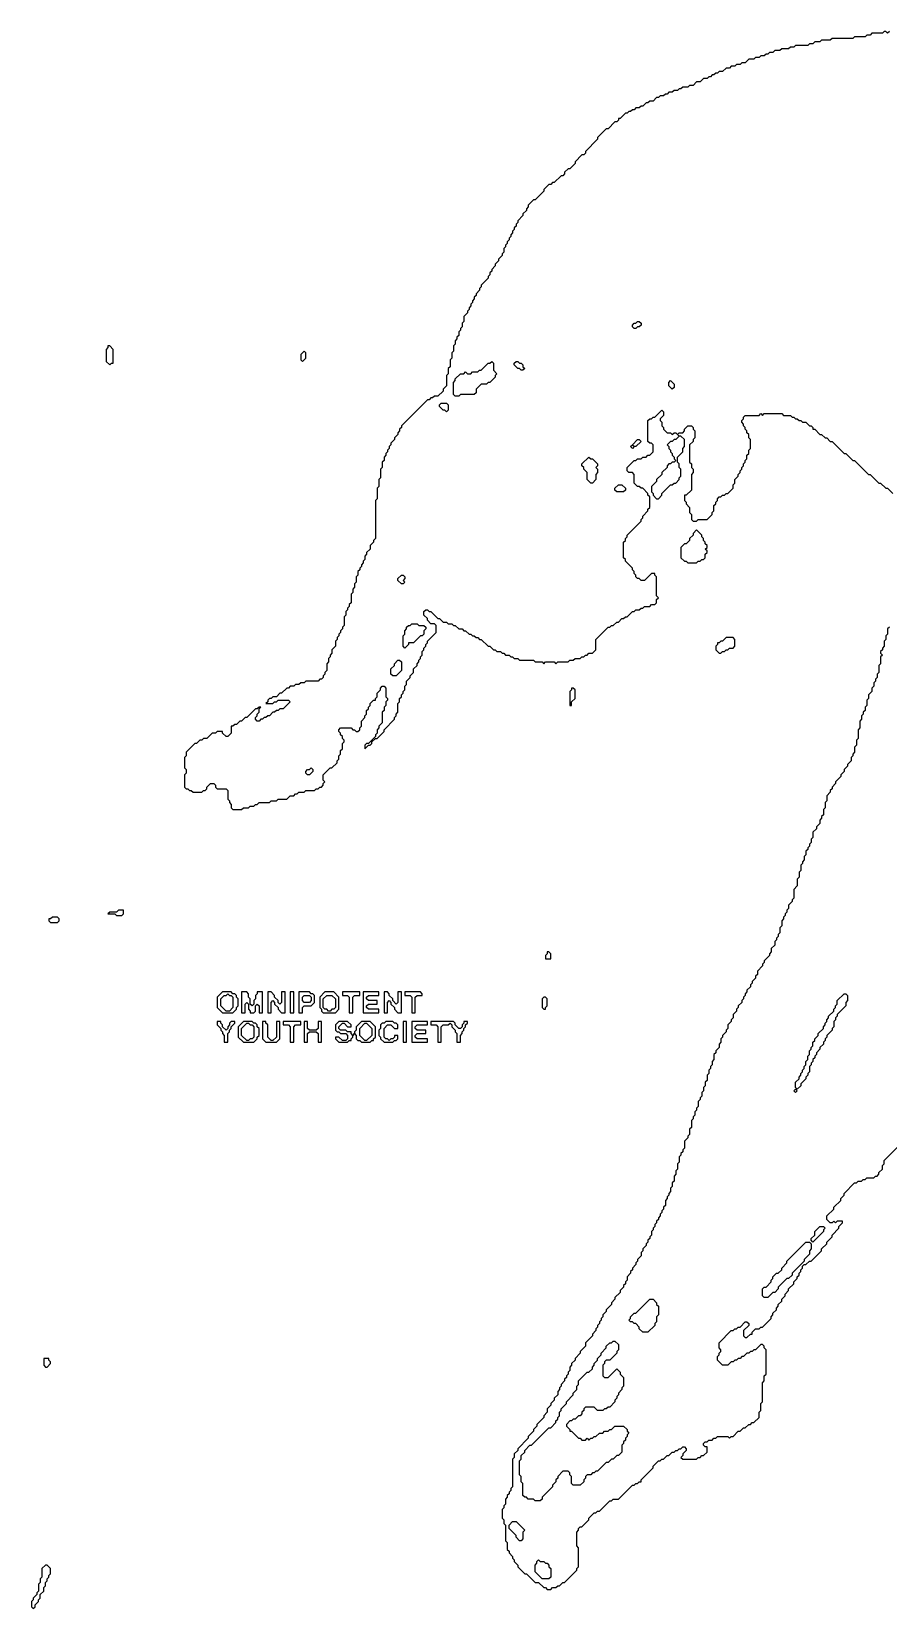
# Model space of a CAD drawing. Header units: millimetres. Extents: x 6 to 500, y 6 to 500.
# Drawn here: x 6 to 252.8, y 7.5 to 461.5 of the extents above; entities that cross this region are included whole.
import ezdxf

# ---------------------------------------------------------------- set-up
doc = ezdxf.new("R2010")
doc.units = ezdxf.units.MM

msp = doc.modelspace()

# ---------------------------------------------------------------- linework, layer by layer
for points in [[(253, 461.5), (252.5, 461), (252, 461.5), (251.5, 461.5), (251, 461), (248, 461), (247.5, 460.5), (246.5, 460.5), (246, 460), (243, 460), (242.5, 459.5), (236.5, 459.5), (236, 459), (233.5, 459), (233, 458.5), (231.5, 458.5), (231, 458), (230, 458), (229.5, 457.5), (226, 457.5), (225.5, 457), (224.5, 457), (224, 456.5), (222, 456.5), (221.5, 456), (220, 456), (219.5, 455.5), (218.5, 455.5), (218, 455), (217.5, 455), (217, 454.5), (216, 454.5), (215.5, 454), (214.5, 454), (214, 453.5), (212.5, 453.5), (211.5, 452.5), (210.5, 452.5), (210, 452), (209, 452), (208.5, 451.5), (207.5, 451.5), (207, 451), (206, 451), (205, 450), (204, 450), (203.5, 449.5), (203, 449.5), (202.5, 449), (202, 449), (201.5, 448.5), (201, 448.5), (200.5, 448), (199.5, 448), (198.5, 447), (197.5, 447), (196.5, 446), (195.5, 446), (195, 445.5), (193.5, 445.5), (193, 445), (192.5, 445), (192, 444.5), (191, 444.5), (190.5, 444), (189.5, 444), (189, 443.5), (188.5, 443.5), (188, 443), (187, 443), (186.5, 442.5), (186, 442.5), (185, 441.5), (184, 441.5), (183.5, 441), (183, 441), (182, 440), (181.5, 440), (181, 439.5), (180, 439.5), (179.5, 439), (179, 439), (178.5, 438.5), (178, 438.5), (177.5, 438), (177, 438), (175.5, 436.5), (175, 436.5), (175, 436), (174.5, 435.5), (174, 435.5), (172, 433.5), (171.5, 433.5), (169, 431), (169, 430.5), (165.5, 427), (165.5, 426.5), (165, 426), (164.5, 426), (162.5, 424), (162.5, 423.5), (161, 422), (160.5, 422), (159.5, 421), (159.5, 420.5), (159, 420), (158.5, 420), (156.5, 418), (156, 418), (155.5, 417.5), (155, 417.5), (153.5, 416), (153.5, 415.5), (151, 413), (150.5, 413), (149, 411.5), (149, 411), (148.5, 410.5), (148.5, 410), (147.5, 409), (147.5, 408.5), (146, 407), (146, 406.5), (145.5, 406), (145.5, 405.5), (145, 405), (145, 404.5), (144.5, 404), (144.5, 403.5), (144, 403), (144, 402.5), (143.5, 402), (143.5, 401.5), (143, 401), (143, 400.5), (142.5, 400), (142.5, 399.5), (142, 399), (142, 398), (141.5, 397.5), (141.5, 397), (140.5, 396), (140.5, 395.5), (139.5, 394.5), (139.5, 394), (138.5, 393), (138.5, 392.5), (138, 392), (138, 391.5), (137.5, 391), (137.5, 390.5), (135.5, 388.5), (135.5, 388), (135, 387.5), (135, 387), (134, 386), (134, 385.5), (133.5, 385), (133.5, 384.5), (133, 384), (133, 383.5), (132.5, 383), (132.5, 382.5), (132, 382), (132, 381.5), (131.5, 381), (131.5, 380.5), (130.5, 379.5), (130.5, 378), (130, 377.5), (130, 376.5), (129.5, 376), (129.5, 375.5), (129, 375), (129, 374), (128.5, 373.5), (128.5, 373), (128, 372.5), (128, 371.5), (127.5, 371), (127.5, 369.5), (127, 369), (127, 367.5), (126.5, 367), (126.5, 365), (126, 364.5), (126, 363), (125.5, 362.5), (125.5, 359.5), (124.5, 358.5), (124.5, 358), (123, 356.5), (122, 356.5), (121.5, 356), (121, 356), (120.5, 355.5), (120, 355.5), (112.5, 348), (112.5, 347.5), (112, 347), (112, 346.5), (111.5, 346), (111.5, 345.5), (110.5, 344.5), (110.5, 344), (109.5, 343), (109.5, 342.5), (109, 342), (109, 341.5), (108.5, 341), (108.5, 340.5), (108, 340), (108, 339.5), (107.5, 339), (107.5, 338), (107, 337.5), (107, 336), (106.5, 335.5), (106.5, 333), (106, 332.5), (106, 330.5), (105.5, 330), (105.5, 327), (105, 326.5), (105, 315.5), (104.5, 315), (104.5, 314.5), (103.5, 313.5), (103.5, 312.5), (102.5, 311.5), (102.5, 311), (102, 310.5), (102, 309.5), (101.5, 309), (101.5, 308.5), (101, 308), (101, 307.5), (100.5, 307), (100.5, 306.5), (100, 306), (100, 305), (99.5, 304.5), (99.5, 303), (99, 302.5), (99, 301.5), (98.5, 301), (98.5, 300), (98, 299.5), (98, 297), (97.5, 296.5), (97.5, 296), (97, 295.5), (97, 295), (96.5, 294.5), (96.5, 293.5), (96, 293), (96, 290.5), (95.5, 290), (95.5, 289.5), (95, 289), (95, 288.5), (94.5, 288), (94.5, 287.5), (94, 287), (94, 286.5), (93.5, 286), (93.5, 284.5), (92.5, 283.5), (92.5, 282.5), (92, 282), (92, 281.5), (91.5, 281), (91.5, 280), (91, 279.5), (91, 277.5), (90.5, 277), (90.5, 276.5), (90, 276), (90, 275.5), (89.5, 275), (89, 275), (88.5, 274.5), (85, 274.5), (84.5, 274), (83.5, 274), (83, 273.5), (82, 273.5), (81.5, 273), (80.5, 273), (80, 272.5), (79.5, 272.5), (78, 271), (77.5, 271), (76.5, 270), (75.5, 270), (75, 269.5), (74.5, 269.5), (74, 269), (74, 268.5), (73.5, 268), (75.5, 268), (76, 268.5), (76.5, 268.5), (77, 269), (80, 269), (80.5, 268.5), (78.5, 266.5), (77.5, 266.5), (77, 266), (76.5, 266), (76, 265.5), (75.5, 265.5), (74.5, 264.5), (74, 264.5), (73.5, 264), (73, 264), (72.5, 263.5), (72, 263.5), (71.5, 263), (71, 263), (70.5, 263.5), (70.5, 264), (71, 264.5), (71, 265), (71.5, 265.5), (71.5, 266.5), (72, 267), (71.5, 267), (71, 266.5), (70.5, 266.5), (68, 264), (67.5, 264), (66.5, 263), (66, 263), (65, 262), (64.5, 262), (64, 261.5), (63.5, 261.5), (63.5, 259.5), (62.5, 258.5), (62, 258.5), (61, 259.5), (61, 260), (59.5, 260), (59, 259.5), (58, 259.5), (56.5, 258), (55.5, 258), (55, 257.5), (54.5, 257.5), (53.5, 256.5), (53, 256.5), (50.5, 254), (50.5, 253), (50, 252.5), (50, 249.5), (50.5, 249), (50.5, 248), (50, 247.5), (50, 244), (50.5, 243.5), (51, 243.5), (51.5, 243), (52, 243), (52.5, 242.5), (55, 242.5), (55.5, 243), (56, 243), (56.5, 243.5), (56.5, 244), (57.5, 245), (58.5, 245), (59, 244.5), (59, 244), (59.5, 243.5), (62, 243.5), (62.5, 243), (62.5, 240.5), (63, 240), (63, 239.5), (63.5, 239), (63.5, 238), (64, 237.5), (66.5, 237.5), (67, 238), (68.5, 238), (69, 238.5), (70, 238.5), (70.5, 239), (71, 239), (71.5, 239.5), (74.5, 239.5), (75, 240), (76.5, 240), (77, 240.5), (79.5, 240.5), (80.5, 241.5), (81.5, 241.5), (82, 242), (82.5, 242), (83, 242.5), (84.5, 242.5), (85, 243), (87.5, 243), (88, 243.5), (88.5, 243.5), (89, 244), (89.5, 244), (90, 244.5), (90, 245), (90.5, 245.5), (90, 246), (90, 247.5), (92, 249.5), (92.5, 249.5), (94, 251), (94, 251.5), (94.5, 252), (94.5, 253), (95, 253.5), (95, 254.5), (95.5, 255), (95.5, 256.5), (96, 257), (96, 257.5), (95.5, 258), (95.5, 258.5), (95, 259), (95, 259.5), (94.5, 260), (94.5, 260.5), (95, 261), (98, 261), (98.5, 260.5), (99, 260.5), (99.5, 260), (100, 260), (100.5, 260.5), (100.5, 261), (101, 261.5), (101, 263), (102, 264), (102, 264.5), (102.5, 265), (102.5, 266), (103, 266.5), (103, 267), (103.5, 267.5), (103.5, 268), (104.5, 269), (105, 269), (105, 269.5), (105.5, 270), (105.5, 271), (106.5, 272), (106.5, 272.5), (107, 273), (107.5, 273), (108, 272.5), (108, 270), (108.5, 269.5), (108.5, 269), (108, 268.5), (108, 267.5), (107.5, 267), (107.5, 266), (107, 265.5), (107, 262.5), (106, 261.5), (106, 261), (105.5, 260.5), (105.5, 259.5), (105, 259), (105, 258.5), (103, 256.5), (102.5, 256.5), (102, 256), (102, 255), (103, 256), (103.5, 256), (104, 256.5), (104, 257), (105, 258), (105.5, 258), (107.5, 260), (107.5, 260.5), (110.5, 263.5), (110.5, 264), (111, 264.5), (111, 265), (111.5, 265.5), (111.5, 268), (112, 268.5), (112, 269.5), (112.5, 270), (112.5, 270.5), (113, 271), (113, 271.5), (113.5, 272), (113.5, 273), (114, 273.5), (114, 274.5), (115, 275.5), (115, 276), (116, 277), (116, 278), (117, 279), (117, 279.5), (117.5, 280), (117.5, 280.5), (118, 281), (118, 281.5), (118.5, 282), (118.5, 283), (119, 283.5), (119, 284), (119.5, 284.5), (119.5, 285), (120, 285.5), (120, 286), (122.5, 288.5), (122.5, 290.5), (122, 291), (121, 291), (120, 292), (120, 292.5), (119, 293.5), (119, 294.5), (119.5, 295), (120, 295), (120.5, 294.5), (121, 294.5), (123, 292.5), (123.5, 292.5), (124.5, 291.5), (125.5, 291.5), (126, 291), (127, 291), (127.5, 290.5), (128, 290.5), (129, 289.5), (130, 289.5), (130.5, 289), (131, 289), (132, 288), (132.5, 288), (133, 287.5), (133.5, 287.5), (134, 287), (134.5, 287), (135, 286.5), (135.5, 286.5), (137.5, 284.5), (138, 284.5), (139, 283.5), (139.5, 283.5), (140, 283), (141, 283), (141.5, 282.5), (142, 282.5), (142.5, 282), (143.5, 282), (144, 281.5), (144.5, 281.5), (145, 281), (146, 281), (146.5, 280.5), (150.5, 280.5), (151, 280), (153, 280), (153.5, 279.5), (154, 280), (156.5, 280), (157, 279.5), (157.5, 280), (160.5, 280), (161, 280.5), (162, 280.5), (162.5, 281), (164, 281), (164.5, 281.5), (165, 281.5), (165.5, 282), (166, 282), (166.5, 282.5), (167.5, 282.5), (168.5, 283.5), (168.5, 286.5), (172, 290), (172.5, 290), (173, 290.5), (173.5, 290.5), (174.5, 291.5), (175, 291.5), (176, 292.5), (176.5, 292.5), (177, 293), (177.5, 293), (179, 294.5), (179.5, 294.5), (180, 295), (181, 295), (181.5, 295.5), (182, 295.5), (182.5, 296), (184, 296), (184.5, 296.5), (185.5, 296.5), (186, 297), (186, 298), (186.5, 298.5), (186, 299), (186, 304.5), (185.5, 305), (185.5, 305.5), (184.5, 305.5), (182.5, 303.5), (181.5, 303.5), (181, 304), (180.5, 304), (180, 304.5), (180, 305), (179.5, 305.5), (179.5, 306), (179, 306.5), (179, 307), (177, 309), (177, 309.5), (176.5, 310), (176.5, 314.5), (177, 315), (177, 315.5), (177.5, 316), (177.5, 316.5), (181.5, 320.5), (181.5, 321), (182, 321.5), (182, 322), (183.5, 323.5), (183.5, 324), (184, 324.5), (184, 327.5), (183.5, 328), (183.5, 328.5), (182, 330), (181.5, 330), (181, 330.5), (180.5, 330.5), (179.5, 331.5), (179.5, 334), (179, 334.5), (178, 334.5), (177.5, 335), (177.5, 336), (179.5, 338), (180, 338), (180.5, 338.5), (181.5, 338.5), (182, 339), (183, 339), (183.5, 339.5), (184, 339.5), (185, 340.5), (185, 342.5), (184.5, 343), (184, 343), (183.5, 343.5), (183.5, 349.5), (184, 350), (184.5, 350), (185, 350.5), (185.5, 350.5), (187.5, 352.5), (188, 352), (188, 351), (187, 350), (187, 349.5), (187.5, 349), (187.5, 348), (188, 347.5), (188, 347), (189, 346), (190, 346), (190.5, 345.5), (191, 346), (191.5, 346), (192.5, 345), (191.5, 344), (191, 344), (190.5, 343.5), (190, 343.5), (189, 342.5), (189.5, 342), (189.5, 341.5), (190, 341), (190, 340.5), (190.5, 340), (190.5, 339.5), (191, 339), (191, 338.5), (191.5, 338), (191, 337.5), (190.5, 337.5), (190, 337), (189.5, 337), (189, 336.5), (189, 336), (187.5, 334.5), (187.5, 334), (186, 332.5), (186, 332), (184.5, 330.5), (184.5, 329), (185, 328.5), (185, 328), (186, 327), (186.5, 327), (187.5, 328), (187.5, 328.5), (190, 331), (190.5, 331), (191, 331.5), (191.5, 331.5), (192.5, 332.5), (192.5, 333), (193, 333.5), (193, 335.5), (192.5, 336), (192.5, 337), (192, 337.5), (192, 339), (193.5, 340.5), (193.5, 341.5), (194, 342), (194, 344), (193, 345), (192.5, 345), (192, 345.5), (192.5, 346), (193.5, 346), (194, 346.5), (194, 347), (195, 348), (196, 348), (196.5, 347.5), (196.5, 347), (197, 346.5), (197, 344.5), (196.5, 344), (196.5, 343.5), (195.5, 342.5), (195.5, 337.5), (196, 337), (196, 336), (196.5, 335.5), (196.5, 334.5), (196, 334), (196, 329.5), (194.5, 328), (194, 328), (194, 326.5), (194.5, 326), (194.5, 325.5), (195.5, 324.5), (195.5, 323), (196, 322.5), (196, 321), (196.5, 320.5), (197.5, 320.5), (198, 321), (200.5, 321), (202, 322.5), (202, 323), (202.5, 323.5), (202.5, 325), (203, 325.5), (203, 326), (203.5, 326.5), (203.5, 327), (204, 327.5), (204.5, 327.5), (205, 328), (205.5, 328), (206, 328.5), (206.5, 328.5), (208, 330), (208, 331), (208.5, 331.5), (208.5, 332.5), (209.5, 333.5), (209.5, 334), (210, 334.5), (210, 335), (210.5, 335.5), (210.5, 336), (211, 336.5), (211, 337), (211.5, 337.5), (211.5, 338), (212, 338.5), (212, 339.5), (212.5, 340), (212.5, 341), (213, 341.5), (213, 344), (212.5, 344.5), (212.5, 345.5), (212, 346), (212, 346.5), (211.5, 347), (211.5, 347.5), (211, 348), (211, 348.5), (210.5, 349), (210.5, 349.5), (211, 350), (211, 350.5), (211.5, 351), (215.5, 351), (216, 351.5), (216.5, 351), (217, 351.5), (222, 351.5), (222.5, 351), (224.5, 351), (225, 350.5), (225.5, 350.5), (226, 350), (226.5, 350), (227, 349.5), (227.5, 349.5), (228, 349), (229, 349), (230, 348), (230.5, 348), (231, 347.5), (231, 347), (231.5, 347), (233, 345.5), (233.5, 345.5), (234.5, 344.5), (235, 344.5), (236, 343.5), (236.5, 343.5), (240, 340), (240.5, 340), (242.5, 338), (243, 338), (247, 334), (247.5, 334), (250, 331.5), (250.5, 331.5), (252, 330), (252.5, 330), (254, 328.5)], [(253, 290), (252.5, 289.5), (252.5, 288), (252, 287.5), (252, 286.5), (251.5, 286), (251.5, 284.5), (251, 284), (251, 283.5), (250.5, 283), (250.5, 282.5), (251, 282), (250.5, 281.5), (250.5, 279.5), (250, 279), (250, 277), (249.5, 276.5), (249.5, 275.5), (249, 275), (249, 274.5), (248.5, 274), (248.5, 273), (248, 272.5), (248, 271.5), (247, 270.5), (247, 269.5), (246.5, 269), (246.5, 267.5), (246, 267), (246, 266), (245.5, 265.5), (245.5, 265), (245, 264.5), (245, 263.5), (244.5, 263), (244.5, 261), (244, 260.5), (244, 258), (243.5, 257.5), (243.5, 256), (243, 255.5), (243, 254), (242.5, 253.5), (242.5, 253), (242, 252.5), (242, 251.5), (241, 250.5), (241, 250), (240, 249), (240, 248.5), (239, 247.5), (239, 247), (237.5, 245.5), (237.5, 245), (236.5, 244), (236.5, 243.5), (236, 243), (236, 242.5), (235, 241.5), (235, 240), (234.5, 239.5), (234.5, 238), (234, 237.5), (234, 236), (233.5, 235.5), (233.5, 235), (233, 234.5), (233, 233.5), (232, 232.5), (232, 232), (231, 231), (231, 229.5), (230.5, 229), (230.5, 228), (230, 227.5), (230, 227), (229.5, 226.5), (229.5, 226), (229, 225.5), (229, 224.5), (228.5, 224), (228.5, 223), (228, 222.5), (228, 222), (227.5, 221.5), (227.5, 220), (227, 219.5), (227, 218), (226.5, 217.5), (226.5, 215.5), (225.5, 214.5), (225.5, 212), (225, 211.5), (225, 211), (224, 210), (224, 209), (223.5, 208.5), (223.5, 208), (223, 207.5), (223, 207), (222.5, 206.5), (222.5, 206), (222, 205.5), (222, 204), (221.5, 203.5), (221.5, 202), (221, 201.5), (221, 201), (220.5, 200.5), (220.5, 200), (220, 199.5), (220, 198.5), (219, 197.5), (219, 196.5), (218.5, 196), (218.5, 195.5), (217, 194), (217, 193.5), (216.5, 193), (216.5, 192.5), (215, 191), (215, 190), (214.5, 189.5), (214.5, 189), (213.5, 188), (213.5, 187.5), (213, 187), (213, 186.5), (212, 185.5), (212, 185), (211.5, 184.5), (211.5, 184), (211, 183.5), (211, 183), (210.5, 182.5), (210.5, 182), (209.5, 181), (209.5, 180.5), (209, 180), (209, 179.5), (208, 178.5), (208, 177.5), (207.5, 177), (207.5, 176.5), (206.5, 175.5), (206.5, 174.5), (206, 174), (206, 173.5), (205, 172.5), (205, 172), (204.5, 171.5), (204.5, 170.5), (204, 170), (204, 169), (203, 168), (203, 167.5), (202.5, 167), (202.5, 165.5), (202, 165), (202, 164), (201.5, 163.5), (201.5, 163), (201, 162.5), (201, 161.5), (200.5, 161), (200.5, 159.5), (200, 159), (200, 158), (199.5, 157.5), (199.5, 156.5), (199, 156), (199, 155), (198.5, 154.5), (198.5, 154), (198, 153.5), (198, 152), (197.5, 151.5), (197.5, 151), (197, 150.5), (197, 149.5), (196.5, 149), (196.5, 148.5), (196, 148), (196, 146), (195.5, 145.5), (195.5, 144), (195, 143.5), (195, 143), (194, 142), (194, 140), (193.5, 139.5), (193.5, 139), (193, 138.5), (193, 138), (192.5, 137.5), (192.5, 136), (192, 135.5), (192, 134), (191.5, 133.5), (191.5, 132.5), (191, 132), (191, 130.5), (190.5, 130), (190.5, 129), (190, 128.5), (190, 127.5), (189.5, 127), (189.5, 126.5), (189, 126), (189, 125.5), (188.5, 125), (188.5, 123.5), (188, 123), (188, 122.5), (187.5, 122), (187.5, 121.5), (187, 121), (187, 120.5), (186.5, 120), (186.5, 119.5), (186, 119), (186, 118.5), (185.5, 118), (185.5, 117.5), (185, 117), (185, 116.5), (184.5, 116), (184.5, 115), (184, 114.5), (184, 114), (183.5, 113.5), (183.5, 113), (183, 112.5), (183, 112), (182, 111), (182, 110.5), (181.5, 110), (181.5, 109), (180.5, 108), (180.5, 107.5), (180, 107), (180, 106.5), (179, 105.5), (179, 105), (178.5, 104.5), (178.5, 104), (177.5, 103), (177.5, 102), (177, 101.5), (177, 101), (176.5, 100.5), (176.5, 100), (175.5, 99), (175.5, 98.5), (174, 97), (174, 96.5), (173, 95.5), (173, 95), (171.5, 93.5), (171.5, 93), (170.5, 92), (170.5, 91.5), (170, 91), (170, 90.5), (169.5, 90), (169.5, 89.5), (169, 89), (169, 88.5), (168.5, 88), (168.5, 87.5), (167.5, 86.5), (167.5, 86), (165.5, 84), (165.5, 83), (164, 81.5), (164, 81), (162.5, 79.5), (162.5, 79), (161.5, 78), (161.5, 77.5), (161, 77), (161, 76), (160.5, 75.5), (160.5, 75), (160, 74.5), (160, 74), (159.5, 73.5), (159.5, 73), (158.5, 72), (158.5, 71.5), (158, 71), (158, 70.5), (157.5, 70), (157.5, 69), (156.5, 68), (156.5, 67.5), (155.5, 66.5), (155.5, 66), (154.5, 65), (154.5, 64), (153.5, 63), (153.5, 62.5), (151.5, 60.5), (151.5, 60), (150.5, 59), (150.5, 58.5), (149, 57), (149, 56.5), (146, 53.5), (146, 53), (145, 52), (145, 51), (144.5, 50.5), (144.5, 42.5), (144, 42), (144, 41.5), (143.5, 41), (143.5, 40.5), (143, 40), (143, 39.5), (142.5, 39), (142.5, 37.5), (142, 37), (142, 36.5), (141.5, 36), (141.5, 33.5), (142, 33), (142, 32), (142.5, 31.5), (142.5, 27), (143, 26.5), (143, 24.5), (143.5, 24), (143.5, 23.5), (144.5, 22.5), (144.5, 22), (145, 21.5), (145, 21), (146, 20), (146, 19.5), (148, 17.5), (148.5, 17.5), (151, 15), (152, 15), (153.5, 13.5), (154, 13.5), (154.5, 13), (155.5, 13), (156, 13.5), (157, 13.5), (157.5, 14), (158, 14), (159, 15), (159.5, 15), (163, 18.5), (163, 19), (163.5, 19.5), (163.5, 25), (163, 25.5), (163, 29.5), (163.5, 30), (163.5, 30.5), (164, 31), (164.5, 31), (166.5, 33), (166.5, 33.5), (168, 35), (168.5, 35), (169, 35.5), (169.5, 35.5), (172.5, 38.5), (173, 38.5), (173.5, 39), (175, 39), (179, 43), (179.5, 43), (180, 43.5), (180.5, 43.5), (181, 44), (181.5, 44), (181.5, 44.5), (185, 48), (185, 48.5), (186.5, 50), (187, 50), (187.5, 50.5), (188, 50.5), (189, 51.5), (189.5, 51.5), (190.5, 52.5), (191, 52.5), (191.5, 53), (192, 53), (192.5, 53.5), (193, 53.5), (193.5, 54), (194, 54), (194.5, 53.5), (194.5, 53), (193.5, 52), (193.5, 51.5), (193, 51), (193.5, 50.5), (197.5, 50.5), (198, 51), (198.5, 51), (199, 51.5), (199.5, 51.5), (200.5, 52.5), (200.5, 54), (200, 54), (199.5, 54.5), (199.5, 55), (200, 55.5), (200.5, 55.5), (201, 56), (202, 56), (202.5, 56.5), (203, 56.5), (203.5, 57), (206.5, 57), (207, 56.5), (207.5, 57), (208, 57), (209.5, 58.5), (210, 58.5), (211, 59.5), (211.5, 59.5), (212.5, 60.5), (213, 60.5), (213.5, 61), (214, 61), (215.5, 62.5), (215.5, 64), (216, 64.5), (216, 66.5), (216.5, 67), (216.5, 72.5), (217, 73), (217, 74.5), (217.5, 75), (217.5, 82), (217, 82.5), (217, 83), (216.5, 83.5), (216, 83.5), (214.5, 82), (214, 82), (213.5, 81.5), (213, 81.5), (212.5, 81), (212, 81), (211, 80), (210.5, 80), (210, 79.5), (209.5, 79.5), (209, 79), (208.5, 79), (208, 78.5), (207.5, 78.5), (206.5, 77.5), (205, 77.5), (203.5, 79), (203.5, 80), (204, 80.5), (204, 81), (204.5, 81.5), (204.5, 82), (204, 82.5), (204, 84), (207.5, 87.5), (208, 87.5), (208.5, 88), (209, 88), (209.5, 88.5), (210, 88.5), (211.5, 90), (212, 90), (212.5, 89.5), (212.5, 89), (211, 87.5), (211, 86), (211.5, 85.5), (212, 85.5), (213, 86.5), (213.5, 86.5), (213.5, 87), (214.5, 88), (215.5, 88), (216, 88.5), (216.5, 88.5), (219, 91), (219, 91.5), (219.5, 92), (219.5, 92.5), (220.5, 93.5), (220.5, 94), (221, 94.5), (221, 95), (222, 96), (222, 96.5), (223, 97.5), (223, 98), (224, 99), (224, 99.5), (225.5, 101), (225.5, 101.5), (226.5, 102.5), (226.5, 103), (227, 103.5), (227, 104), (227.5, 104.5), (227.5, 105), (228, 105.5), (228, 106), (228.5, 106.5), (229, 106.5), (230, 107.5), (230.5, 107.5), (233.5, 110.5), (233.5, 111), (235, 112.5), (235, 113), (236.5, 114.5), (236.5, 115), (238.5, 117), (238.5, 117.5), (239.5, 118.5), (239.5, 119), (238, 119), (237.5, 118.5), (237, 119), (236.5, 118.5), (236, 118.5), (235, 119.5), (235, 120.5), (237, 122.5), (237, 123), (239, 125), (239, 125.5), (240, 126.5), (240, 127), (243, 130), (243.5, 130), (244, 130.5), (245, 130.5), (245.5, 131), (246, 131), (246.5, 131.5), (248.5, 131.5), (249, 132), (249.5, 132), (250, 132.5), (250, 133), (251, 134), (251, 135), (251.5, 135.5), (251.5, 136.5), (256.5, 141.5)]]:
    msp.add_lwpolyline(points)
for points in [[(180, 377.5), (180.5, 378), (181, 378), (181.5, 377.5), (181.5, 377), (181, 376.5), (180.5, 376.5), (180, 376), (179.5, 376), (179, 376.5), (179, 377), (179.5, 377.5)], [(28, 371), (28, 370.5), (27.5, 370), (27.5, 366.5), (28.5, 365.5), (29, 366), (29.5, 366), (29.5, 370), (28.5, 371)], [(84.5, 369.5), (83.5, 368.5), (83.5, 367), (84, 366.5), (85, 367.5), (85, 369)], [(138, 366), (138.5, 366.5), (139, 366), (139, 364), (140, 363), (139.5, 362.5), (139.5, 362), (138, 360.5), (137.5, 360.5), (137, 360), (135.5, 360), (134, 358.5), (134, 357.5), (133.5, 357), (129.5, 357), (129, 356.5), (128, 356.5), (127.5, 357), (127.5, 360.5), (128, 361), (128, 361.5), (129.5, 363), (130.5, 363), (131, 363.5), (131.5, 363), (132.5, 363), (133, 363.5), (134.5, 363.5), (135, 364), (135.5, 364), (137.5, 366)], [(145, 366), (145.5, 366.5), (146, 366.5), (146.5, 366), (147, 366), (147.5, 365.5), (147.5, 365), (148, 364.5), (147.5, 364), (147, 364), (146.5, 364.5), (146, 364.5), (145, 365.5)], [(189.5, 360.5), (190, 361), (191, 360), (191, 359), (190.5, 358.5), (189.5, 359.5)], [(123.5, 354), (124, 354.5), (125.5, 354.5), (126, 354), (126, 352.5), (125.5, 352), (125, 352.5), (124.5, 352.5), (123.5, 353.5)], [(178.5, 342), (179, 342.5), (179.5, 342), (179, 341.5)], [(180.5, 344), (181, 344), (181.5, 343.5), (180, 342), (179.5, 342), (179, 342.5)], [(166.5, 339), (167, 338.5), (167.5, 338.5), (169, 337), (169, 336.5), (168.5, 336), (169, 335.5), (169, 334.5), (168.5, 334), (168.5, 332.5), (167.5, 331.5), (167, 331.5), (166, 332.5), (166, 334.5), (165, 335.5), (165, 336), (164.5, 336.5), (164.5, 337)], [(175, 331), (176, 331), (177, 330), (177, 329.5), (176.5, 329), (174.5, 329), (174, 329.5), (174, 330)], [(197.5, 318), (196.5, 317), (196.5, 316.5), (195.5, 315.5), (195.5, 315), (194.5, 314), (194, 314), (193, 313), (193, 310), (194, 309), (194.5, 309), (195, 308.5), (197.5, 308.5), (198, 309), (198.5, 309), (199, 309.5), (199.5, 309.5), (200, 310), (200, 311), (200.5, 311.5), (200.5, 312), (200, 312.5), (200.5, 313), (200.5, 313.5), (200, 314), (200, 314.5), (199.5, 315), (199.5, 315.5), (199, 316), (199, 316.5)], [(112.5, 305), (113, 305), (113.5, 304.5), (113.5, 304), (113, 303.5), (113.5, 303), (113, 302.5), (112.5, 302.5), (111.5, 303.5), (111.5, 304)], [(115, 290.5), (115.5, 291), (117, 291), (117.5, 290.5), (119, 290.5), (119.5, 290), (119.5, 289.5), (119, 289), (119, 288), (118.5, 287.5), (118, 287.5), (116, 285.5), (114.5, 285.5), (114.5, 285), (113.5, 284), (113, 284.5), (113, 287.5), (113.5, 288), (113.5, 289), (114, 289.5), (114, 290), (114.5, 290.5)], [(206, 287), (205, 286), (204.5, 286), (204, 285.5), (203.5, 285.5), (203.5, 285), (203, 284.5), (203, 283.5), (204, 282.5), (204.5, 282.5), (205, 283), (205.5, 283), (206, 283.5), (206.5, 283.5), (207, 284), (208, 284), (208.5, 284.5), (208.5, 286.5), (208, 287)], [(111.5, 280.5), (112, 280.5), (112.5, 280), (112.5, 277.5), (111, 276), (110, 276), (109.5, 276.5), (109.5, 278), (110.5, 279), (110.5, 279.5)], [(161.5, 272.5), (161.5, 272), (161, 271.5), (161, 267.5), (161.5, 267.5), (161.5, 268.5), (162.5, 269.5), (162.5, 272), (162, 272.5)], [(86, 249), (86.5, 249.5), (87, 249), (87, 248.5), (86, 247.5), (85.5, 247.5), (85, 248), (85, 248.5), (85.5, 249)], [(12, 206.5), (11.5, 206), (11, 206), (11, 205.5), (11.5, 205), (13.5, 205), (14, 205.5), (14, 206), (13.5, 206.5)], [(31, 208.5), (30.5, 208), (28.5, 208), (28, 207.5), (30, 207.5), (30.5, 207), (32, 207), (32.5, 207.5), (32.5, 208.5)], [(154.5, 196.5), (154.5, 196), (154, 195.5), (154, 194.5), (155.5, 194.5), (155.5, 196), (155, 196.5)], [(61, 185), (59.5, 183.5), (59.5, 180.5), (61, 179), (64, 179), (65, 180), (65, 180.5), (65.5, 181), (65.5, 183), (65, 183.5), (65, 184), (64.5, 184.5), (64, 184.5), (63.5, 185)], [(62, 184), (62.5, 184.5), (63, 184), (63.5, 184), (64, 183.5), (64, 180.5), (63, 179.5), (62, 179.5), (60.5, 181), (60.5, 183), (61.5, 184)], [(66.5, 185), (66.5, 179), (67.5, 179), (67.5, 181.5), (68, 182), (68.5, 181.5), (68.5, 180), (69, 179.5), (69, 179), (70, 179), (70.5, 179.5), (70.5, 181), (71, 181.5), (71.5, 181), (71.5, 179), (72.5, 179), (72.5, 185), (71, 185), (71, 184.5), (70.5, 184), (70.5, 183), (70, 182.5), (70, 181.5), (69.5, 181), (69, 181.5), (69, 183), (68.5, 183.5), (68.5, 184.5), (68, 185)], [(74, 185), (74, 179), (75, 179), (75, 182), (75.5, 182.5), (76, 182), (76, 181.5), (77, 180.5), (77, 180), (78, 179), (79, 179), (79, 185), (78, 185), (78, 182), (77.5, 181.5), (77, 182), (77, 182.5), (76, 183.5), (76, 184), (75, 185)], [(80.5, 185), (80.5, 179), (81.5, 179), (81.5, 185)], [(83, 185), (83, 179), (84, 179), (84, 180.5), (84.5, 181), (86.5, 181), (87.5, 182), (87.5, 184), (87, 184.5), (86.5, 184.5), (86, 185)], [(84, 183.5), (84.5, 184), (86, 184), (86.5, 183.5), (86.5, 182.5), (86, 182), (84.5, 182), (84, 182.5)], [(90.5, 185), (89, 183.5), (89, 180.5), (89.5, 180), (89.5, 179.5), (90, 179), (93.5, 179), (94.5, 180), (94.5, 183.5), (93, 185)], [(91, 184), (92.5, 184), (93.5, 183), (93.5, 180.5), (93, 180), (92.5, 180), (92, 179.5), (91.5, 179.5), (91, 180), (90.5, 180), (90, 180.5), (90, 183)], [(95.5, 185), (95.5, 184), (97, 184), (97.5, 183.5), (97.5, 179), (98.5, 179), (98.5, 183.5), (99, 184), (100.5, 184), (100.5, 185)], [(101.5, 185), (101.5, 179), (106, 179), (106, 180), (103, 180), (102.5, 180.5), (102.5, 181), (103, 181.5), (105.5, 181.5), (105.5, 182.5), (103, 182.5), (102.5, 183), (102.5, 183.5), (103, 184), (106, 184), (106, 185)], [(107.5, 185), (107.5, 179), (108.5, 179), (108.5, 182), (109, 182.5), (109.5, 182), (109.5, 181.5), (110.5, 180.5), (110.5, 180), (111.5, 179), (112.5, 179), (112.5, 185), (111.5, 185), (111.5, 182), (111, 181.5), (110, 182.5), (110, 183), (109, 184), (109, 184.5), (108.5, 185)], [(113.5, 185), (113.5, 184), (115, 184), (115.5, 183.5), (115.5, 179), (116.5, 179), (116.5, 183.5), (117, 184), (118.5, 184), (118.5, 184.5), (118, 185)], [(153.5, 183.5), (153, 183), (153, 180.5), (153.5, 180), (154, 180), (154, 180.5), (154.5, 181), (154.5, 183), (154, 183.5)], [(240, 184.5), (240.5, 184.5), (241, 184), (241, 182.5), (240.5, 182), (240.5, 181), (238, 178.5), (238, 178), (237.5, 177.5), (237.5, 177), (237, 176.5), (237, 175), (236.5, 174.5), (236.5, 174), (235, 172.5), (235, 172), (234.5, 171.5), (234.5, 171), (234, 170.5), (234, 170), (233, 169), (233, 168.5), (232, 167.5), (232, 167), (231.5, 166.5), (231.5, 166), (231, 165.5), (231, 165), (230.5, 164.5), (230.5, 164), (230, 163.5), (230, 162), (229.5, 161.5), (229.5, 161), (229, 160.5), (229, 160), (227.5, 158.5), (227.5, 158), (226.5, 157), (226, 157.5), (226, 159), (227, 160), (227, 160.5), (227.5, 161), (227.5, 161.5), (228, 162), (228, 162.5), (228.5, 163), (228.5, 163.5), (229, 164), (229, 165), (229.5, 165.5), (229.5, 166.5), (230, 167), (230, 168), (230.5, 168.5), (230.5, 169), (231, 169.5), (231, 170.5), (231.5, 171), (231.5, 171.5), (232.5, 172.5), (232.5, 173), (234, 174.5), (234, 175), (234.5, 175.5), (234.5, 176), (235, 176.5), (235, 177), (235.5, 177.5), (235.5, 178), (237, 179.5), (237, 180), (237.5, 180.5), (237.5, 181), (238, 181.5), (238, 182.5)], [(59.5, 176.5), (59.5, 175.5), (60.5, 174.5), (60.5, 174), (61, 173.5), (61, 173), (61.5, 172.5), (61.5, 170.5), (62.5, 170.5), (62.5, 173), (63, 173.5), (63, 174), (63.5, 174.5), (63.5, 175), (64.5, 176), (64.5, 176.5), (63.5, 176.5), (63, 176), (63, 175.5), (62.5, 175), (62.5, 174.5), (62, 174), (61, 175), (61, 175.5), (60.5, 176), (60.5, 176.5)], [(67, 176.5), (65.5, 175), (65.5, 172), (67, 170.5), (70, 170.5), (71, 171.5), (71, 172), (71.5, 172.5), (71.5, 174.5), (71, 175), (71, 175.5), (70.5, 176), (70, 176), (69.5, 176.5)], [(68, 176), (68.5, 176), (69, 175.5), (69.5, 175.5), (70, 175), (70, 172), (69.5, 171.5), (69, 171.5), (68.5, 171), (68, 171), (66.5, 172.5), (66.5, 174.5)], [(72.5, 176.5), (72.5, 171.5), (73.5, 170.5), (76.5, 170.5), (77.5, 171.5), (77.5, 176.5), (76.5, 176.5), (76.5, 172), (75.5, 171), (75, 171), (74, 172), (74, 175.5), (73.5, 176), (73.5, 176.5)], [(78.5, 176.5), (78.5, 175.5), (80, 175.5), (80.5, 175), (80.5, 170.5), (81.5, 170.5), (81.5, 175), (82, 175.5), (83.5, 175.5), (83.5, 176.5)], [(84.5, 176.5), (84.5, 170.5), (85.5, 170.5), (85.5, 173), (86, 173.5), (88, 173.5), (88.5, 173), (88.5, 170.5), (89.5, 170.5), (89.5, 176.5), (88.5, 176.5), (88.5, 174.5), (88, 174), (86, 174), (85.5, 174.5), (85.5, 176.5)], [(94.5, 176.5), (93.5, 175.5), (93.5, 174), (94, 173.5), (94.5, 173.5), (95, 173), (96.5, 173), (97, 172.5), (97, 171.5), (96.5, 171), (95.5, 171), (94.5, 172), (93.5, 172), (93.5, 171.5), (94.5, 170.5), (97, 170.5), (97.5, 171), (98, 171), (98, 171.5), (98.5, 172), (98.5, 172.5), (99, 173), (99.5, 172.5), (99.5, 171.5), (100, 171), (100.5, 171), (101, 170.5), (103.5, 170.5), (104, 171), (104.5, 171), (104.5, 171.5), (105, 172), (105, 175), (103.5, 176.5), (101, 176.5), (99.5, 175), (99.5, 174), (99, 173.5), (99, 173), (98.5, 172.5), (98, 173), (98, 173.5), (97, 173.5), (96.5, 174), (95, 174), (94.5, 174.5), (94.5, 175), (95.5, 176), (96, 176), (97, 175), (98, 175), (98, 175.5), (97, 176.5)], [(102, 176), (102.5, 176), (104, 174.5), (104, 172.5), (102.5, 171), (102, 171), (100.5, 172.5), (100.5, 174.5)], [(108, 176.5), (107.5, 176), (107, 176), (106.5, 175.5), (106.5, 174.5), (106, 174), (106, 172.5), (106.5, 172), (106.5, 171.5), (107.5, 170.5), (110, 170.5), (110.5, 171), (111, 171), (111.5, 171.5), (111.5, 172.5), (110.5, 172.5), (110.5, 172), (110, 171.5), (109.5, 171.5), (109, 171), (108.5, 171.5), (108, 171.5), (107.5, 172), (107.5, 174.5), (108.5, 175.5), (109.5, 175.5), (110.5, 174.5), (111.5, 174.5), (111.5, 175.5), (111, 176), (110.5, 176), (110, 176.5)], [(113, 176.5), (113, 170.5), (114, 170.5), (114, 176.5)], [(115.5, 176.5), (115.5, 170.5), (120, 170.5), (120, 171.5), (117, 171.5), (116.5, 172), (116.5, 172.5), (117, 173), (119.5, 173), (119.5, 174), (117, 174), (116.5, 174.5), (116.5, 175), (117, 175.5), (120, 175.5), (120, 176.5)], [(121, 176.5), (121, 175.5), (122.5, 175.5), (123, 175), (123, 170.5), (124, 170.5), (124, 175), (124.5, 175.5), (126, 175.5), (126.5, 176), (127, 175.5), (127, 175), (128, 174), (128, 173.5), (128.5, 173), (128.5, 170.5), (129.5, 170.5), (129.5, 172.5), (130, 173), (130, 173.5), (130.5, 174), (130.5, 174.5), (131, 175), (131, 175.5), (131.5, 176), (131.5, 176.5), (130.5, 176.5), (130.5, 176), (130, 175.5), (130, 175), (129.5, 174.5), (129, 174.5), (128, 175.5), (128, 176), (127.5, 176.5)], [(225.5, 156.5), (226, 157), (226.5, 156.5), (226, 156)], [(233, 117.5), (234, 117.5), (234.5, 117), (234, 116.5), (234, 116), (231, 113), (230.5, 113.5), (230.5, 114), (231.5, 115), (231.5, 116)], [(229, 113), (230, 113), (230.5, 112.5), (230.5, 111), (230, 110.5), (230, 109.5), (228.5, 108), (228.5, 107.5), (225, 104), (225, 103.5), (224, 102.5), (223.5, 102.5), (221, 100), (221, 99.5), (220, 98.5), (219.5, 98.5), (218, 97), (217, 97), (216.5, 97.5), (216.5, 99.5), (217, 100), (217.5, 100), (219, 101.5), (219, 102), (219.5, 102.5), (219.5, 103), (220.5, 104), (221, 104), (222, 105), (222, 105.5), (223.5, 107), (223.5, 107.5)], [(184, 96.5), (185, 96.5), (186, 95.5), (186, 95), (186.5, 94.5), (186.5, 92), (186, 91.5), (186, 90), (185.5, 89.5), (185.5, 89), (183.5, 87), (182, 87), (181, 88), (181, 88.5), (180, 89.5), (179.5, 89.5), (179, 90), (178.5, 90), (178, 90.5), (178.5, 91), (178.5, 91.5), (179.5, 92.5), (180, 92.5)], [(173, 84), (173.5, 84.5), (174, 84.5), (175, 83.5), (175, 82), (174.5, 81.5), (174.5, 81), (172.5, 79), (171.5, 79), (171, 78.5), (171, 78), (170.5, 77.5), (170.5, 74.5), (171, 74), (172, 74), (174.5, 76.5), (175.5, 75.5), (175.5, 75), (176.5, 74), (176.5, 71.5), (176, 71), (176, 70.5), (175, 69.5), (175, 69), (174.5, 68.5), (174.5, 68), (174, 67.5), (174, 67), (172.5, 65.5), (172, 65.5), (171.5, 65), (171, 65), (170.5, 64.5), (169, 64.5), (168, 65.5), (165.5, 65.5), (165, 65), (165, 64.5), (164.5, 64), (164.5, 63.5), (164, 63), (163.5, 63), (162.5, 62), (162, 62), (161.5, 61.5), (161, 61.5), (160, 60.5), (160, 60), (161, 59), (161, 58.5), (161.5, 58.5), (163.5, 56.5), (164, 56.5), (164.5, 56), (165.5, 56), (166, 56.5), (166.5, 56), (167, 56.5), (167.5, 56.5), (168, 57), (168.5, 57), (169.5, 58), (170.5, 58), (171, 58.5), (172, 58.5), (172.5, 59), (173, 59), (174, 60), (176.5, 60), (177.5, 59), (177.5, 58.5), (178, 58), (177.5, 57.5), (177.5, 57), (177, 56.5), (177, 56), (176.5, 55.5), (176.5, 55), (176, 54.5), (176, 52.5), (175, 51.5), (174.5, 51.5), (173.5, 50.5), (173, 50.5), (172, 49.5), (171.5, 49.5), (169, 47), (168.5, 47), (168, 46.5), (167.5, 46.5), (167, 46), (166, 46), (165.5, 45.5), (165.5, 45), (165, 44.5), (165, 44), (164, 43), (162, 43), (161.5, 43.5), (161.5, 45.5), (161, 46), (161, 46.5), (160.5, 47), (159, 47), (157.5, 45.5), (157.5, 45), (157, 44.5), (157, 44), (156, 43), (156, 42.5), (153, 39.5), (153, 39), (152.5, 38.5), (151, 38.5), (150.5, 39), (149, 39), (148.5, 39.5), (148, 39.5), (147.5, 40), (147.5, 43.5), (147, 44), (147, 45.5), (146.5, 46), (146.5, 50), (147, 50.5), (147, 51.5), (148, 52.5), (148, 53), (149.5, 54.5), (150, 54.5), (155, 59.5), (155.5, 59.5), (157, 61), (157, 61.5), (157.5, 62), (157.5, 62.5), (158, 63), (158, 64), (158.5, 64.5), (158.5, 65), (160, 66.5), (160, 67), (162, 69), (162, 69.5), (163, 70.5), (163, 71.5), (163.5, 72), (163.5, 73), (166, 75.5), (166.5, 75.5), (167.5, 76.5), (167.5, 77), (168, 77.5), (168, 78), (169, 79), (169, 79.5), (170, 80.5), (170, 81), (171.5, 82.5), (171.5, 83), (172.5, 84)], [(9.5, 79.5), (9.5, 77.5), (10, 77), (10.5, 77), (11.5, 78), (11.5, 78.5), (11, 79), (11, 79.5)], [(144.5, 32.5), (145.5, 32.5), (148, 30), (147.5, 29.5), (147.5, 27.5), (147, 27), (146.5, 27), (145.5, 28), (145.5, 28.5), (143.5, 30.5), (143.5, 31.5)], [(10, 20), (9, 19), (9, 16.5), (8.5, 16), (8.5, 15), (8, 14.5), (8, 12.5), (7.5, 12), (7.5, 11.5), (6.5, 10.5), (6.5, 10), (6, 9.5), (6, 8), (6.5, 7.5), (7, 8), (7, 8.5), (8, 9.5), (8, 10), (8.5, 10.5), (8.5, 11.5), (9.5, 12.5), (9.5, 13.5), (10, 14), (10, 15), (10.5, 15.5), (10.5, 16), (11, 16.5), (11, 17), (11.5, 17.5), (11.5, 19), (10.5, 20)], [(151.5, 21), (152, 21.5), (152.5, 21), (153.5, 21), (154, 20.5), (154.5, 20.5), (155, 20), (155, 19.5), (155.5, 19), (155.5, 16.5), (155, 16), (153, 16), (151, 18), (151, 20), (151.5, 20.5)]]:
    msp.add_lwpolyline(points, close=True)

doc.saveas('drawing.dxf')
